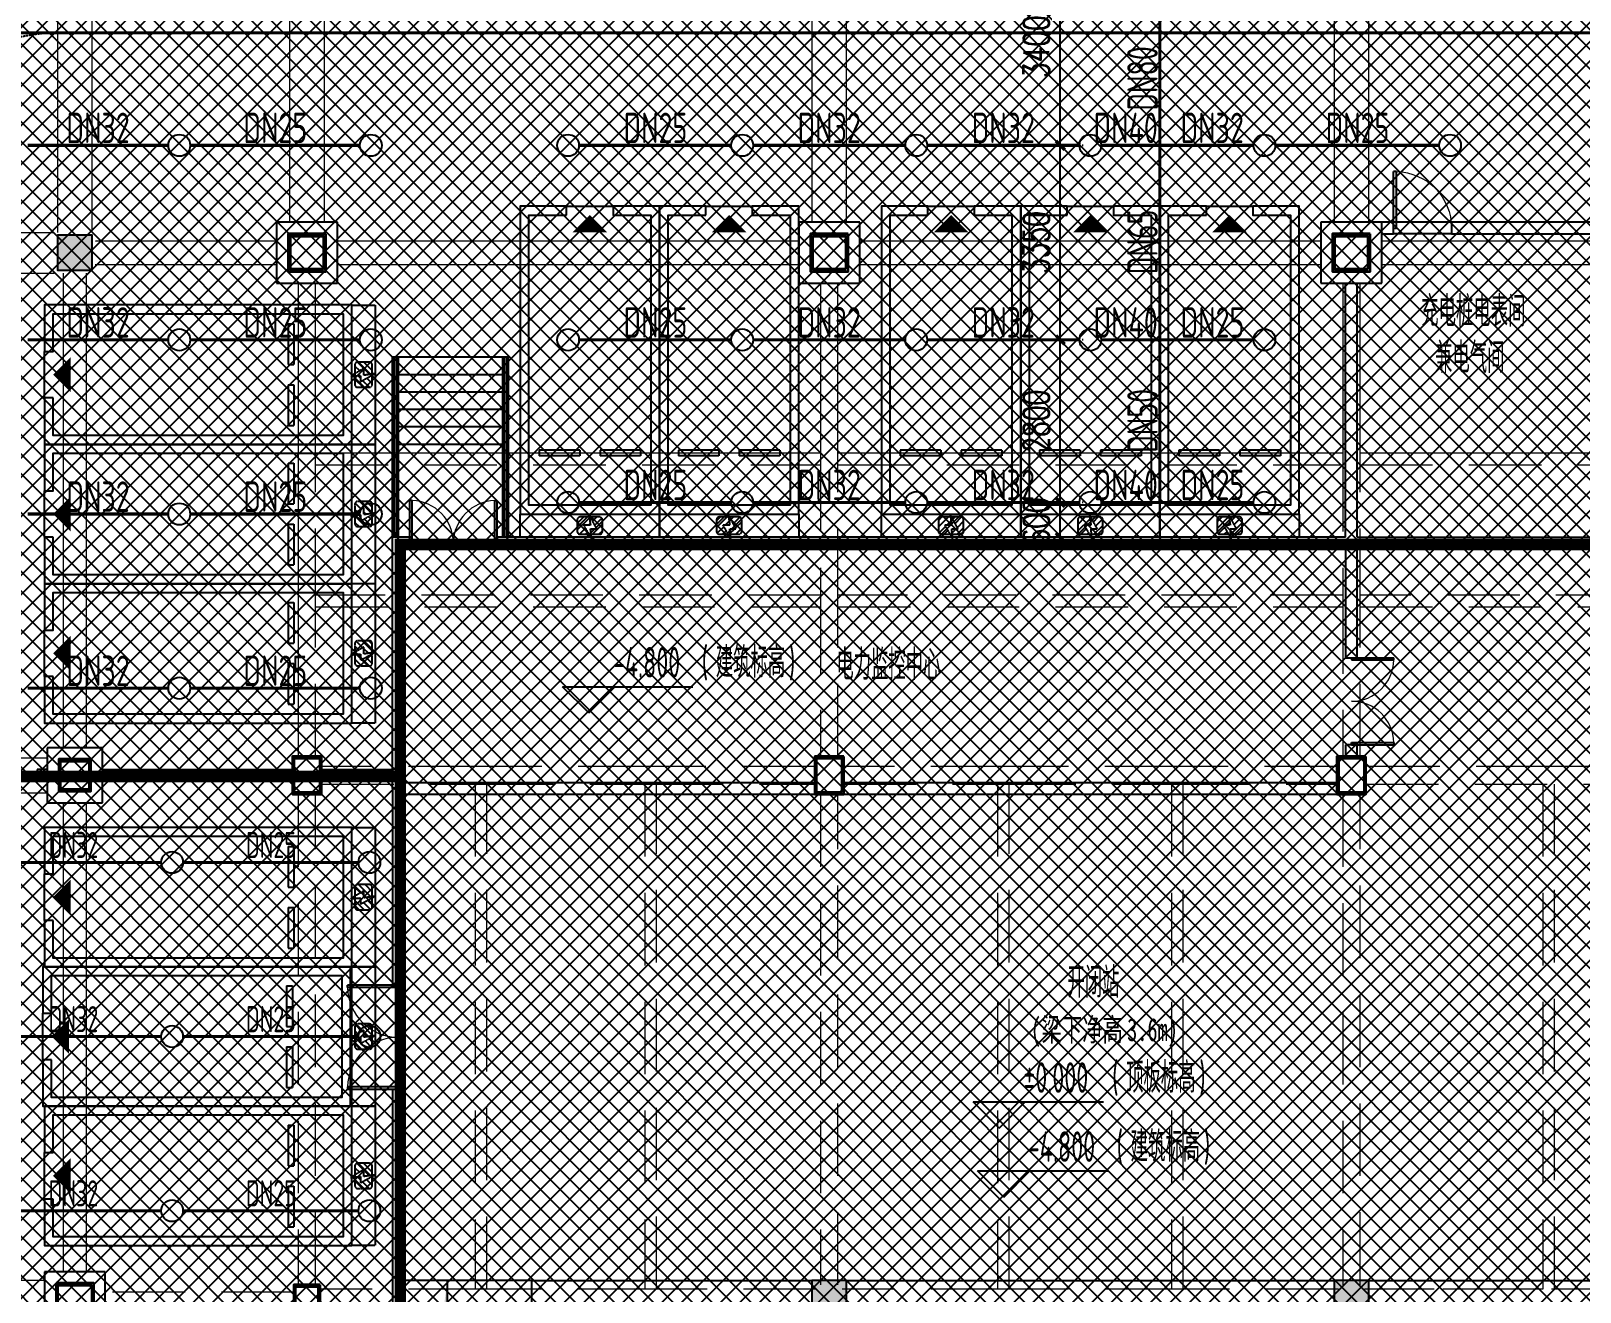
# Model space of a CAD drawing. Extents: x 6824721 to 16538177, y 2478193 to 6665639.
# Drawn here: x 8730508 to 8757203, y 2918801 to 2940521 of the extents above; entities that cross this region are included whole.
import ezdxf

# ---------------------------------------------------------------- set-up
doc = ezdxf.new("R2010")
doc.units = 0
doc.header["$LTSCALE"] = 10
for name, pattern in [('__DASH', [0.35, 0.25, -0.1]), ('CONTINOUS', [0]), ('DASH', [0.35, 0.25, -0.1]), ('短虚线', [187.5, 125, -62.5])]:
    doc.linetypes.add(name, pattern=pattern)
for name, color, linetype in [('0-wo', 8, 'Continuous'), ('00-停车位', 67, 'Continuous'), ('A-PUB_HATCH', 8, 'Continuous'), ('car', 252, 'Continuous'), ('PUB_HATCH', 8, 'Continuous'), ('S-梁-实线', 4, 'CONTINOUS'), ('S-梁-虚线', 4, 'DASH'), ('W-EQUIP_喷头', 7, 'Continuous'), ('W-PIPE-喷淋中', 6, 'Continuous'), ('W-TEXT_喷淋', 7, 'Continuous'), ('W-TWT_DIM', 3, 'Continuous'), ('WALL', 9, 'Continuous')]:
    doc.layers.add(name, color=color, linetype=linetype)
doc.layers.add('钢梁', color=141, linetype='Continuous', lineweight=18)
doc.styles.add('8B2_02', font='tssdeng.shx', dxfattribs={"width": 0.7, "bigfont": 'TSSDCHN.shx'})
doc.styles.add('_TCH_DIM_T3', font='SIMPLEX', dxfattribs={"width": 0.705882, "bigfont": 'GBCBIG'})
doc.styles.add('_TWT_PIPEDN', font='TSSDENG', dxfattribs={"width": 0.8, "height": 3.5, "bigfont": 'TSSDCHN'})
doc.styles.add('黑体', font='simhei.ttf', dxfattribs={"width": 0.65})
doc.dimstyles.new('_TWT_ARCH&&150', dxfattribs={"dimtxt": 446.25, "dimasz": 150, "dimexe": 375, "dimexo": 450, "dimgap": 189.375, "dimtad": 1, "dimdec": 0, "dimzin": 0, "dimdsep": 46, "dimtxsty": '_TCH_DIM_T3', "dimblk": 'ARCHTICK', "dimcen": 0.09, "dimclrt": 7, "dimazin": 2, "dimtfac": 1, "dimtdec": 0, "dimtix": 1, "dimtmove": 2, "dimatfit": 3, "dimfxl": 0, "dimtolj": 1, "dimtzin": 0, "dimarcsym": 0})

# ---------------------------------------------------------------- blocks, each defined once
blk = doc.blocks.new('车位2400x5300')
at = {"layer": '00-停车位', "color": 251}
for p, q in [((-875, -1000), (-175, -1000)), ((-875, -1100), (-875, -1000)), ((-175, -1100), (-175, -1000)), ((175, -1000), (875, -1000)), ((175, -1100), (175, -1000)), ((875, -1100), (875, -1000)), ((-875, -1100), (-175, -1100)), ((175, -1100), (875, -1100)), ((400, -5300), (-400, -5300))]:
    blk.add_line(p, q, dxfattribs=at)
blk.add_lwpolyline([(400, -5150), (400, -5300), (1200, -5300), (1200, 0), (-1200, 0), (-1200, -5300), (-400, -5300), (-400, -5150), (-1050, -5150), (-1050, -150), (1050, -150), (1050, -5150), (400, -5150)], dxfattribs=at)
blk.add_lwpolyline([(0, -5150, 0, 600, 0), (0, -4850, 600, 600, 0)], format="xyseb", dxfattribs=at)
blk = doc.blocks.new('A$C2EF10B80')
at = {"layer": 'A-PUB_HATCH'}
h = blk.add_hatch(dxfattribs=at)
h.set_pattern_fill('ANSI31', color=256, scale=50, angle=-16.4434)
h.set_pattern_definition([(45, (6188.46, 7099.97), (-56.1266, 56.1266), [])])
h.paths.add_polyline_path([(-983, -100, 0.414214), (-1033, -50), (-1184, -50), (-1091, -207), (-1210, -207), (-1204, -250), (-983, -250)])
h.paths.add_polyline_path([(-983, -250), (-1204, -250), (-1190, -350), (-1033, -350, 0.414213), (-983, -300)])
h.paths.add_polyline_path([(-1262, -250), (-1417, -250), (-1417, -300, 0.414215), (-1367, -350), (-1207, -350)])
h.paths.add_polyline_path([(-1221, -50), (-1367, -50, 0.414214), (-1417, -100), (-1417, -250), (-1262, -250), (-1320, -146), (-1212, -146)])
at = {"layer": 'car', "linetype": 'DASH', "ltscale": 0.5}
blk.add_line((-1367, -350), (-1033, -350), dxfattribs=at)
at = {"layer": 'car', "linetype": 'DASH'}
blk.add_lwpolyline([(-2400, 0), (0, 0), (0, -400), (-2400, -400)], close=True, dxfattribs=at)
at = {"layer": 'car', "linetype": 'DASH', "ltscale": 0.5}
blk.add_lwpolyline([(-1320, -146), (-1185, -390), (-1210, -207), (-1091, -207), (-1227, 23), (-1212, -146)], close=True, dxfattribs=at)
for points in [[(-1367, -50, 0.414214), (-1417, -100), (-1417, -300)], [(-1033, -350, 0.414214), (-983, -300), (-983, -100, 0.414214), (-1033, -50), (-1367, -50)]]:
    blk.add_lwpolyline(points, format="xyb", dxfattribs=at)
at = {"layer": 'car', "linetype": 'DASH'}
blk.add_arc((-1367, -300), 50, 180, 270, dxfattribs=at)
blk = doc.blocks.new('A$C77CA03F4')
at = {"rotation": 16.44344089606073}
for p in [(6792, 2422), (4490, 1742), (2189, 1063)]:
    blk.add_blockref('A$C2EF10B80', p, dxfattribs=at)
blk = doc.blocks.new('_FZH')
blk.add_lwpolyline([(-0.5, -0.5), (0.5, -0.5), (0.5, 0.5), (-0.5, 0.5)], close=True)
at = {"layer": 'PUB_HATCH'}
blk.add_solid([(-0.5, -0.5), (0.5, -0.5), (-0.5, 0.5), (0.5, 0.5)], dxfattribs=at)
blk = doc.blocks.new('$DorLib2D$00000213')
at = {"color": 0, "linetype": 'DASH', "const_width": 0.02}
blk.add_lwpolyline([(0.5, 0), (-0.5, 0)], dxfattribs=at)
blk = doc.blocks.new('$DorLib2D$00000001')
for p, q in [((0.45, 0.975), (0.5, 0.975)), ((0.45, 0), (0.45, 0.975)), ((0.5, 0), (0.5, 0.975)), ((0.5, 0), (0.45, 0))]:
    blk.add_line(p, q)
at = {"lineweight": 13}
blk.add_arc((0.475, 0), 0.975, 91.4693, 180, dxfattribs=at)
blk = doc.blocks.new('$DorLib2D$00000002')
for p, q in [((-0.5, 0), (-0.5, 0.4875)), ((-0.475, 0.4875), (-0.5, 0.4875)), ((-0.475, 0), (-0.475, 0.4875)), ((0.475, 0), (0.475, 0.4875)), ((0.475, 0.4875), (0.5, 0.4875)), ((0.5, 0), (0.5, 0.4875)), ((-0.5, 0), (-0.475, 0)), ((0.5, 0), (0.475, 0))]:
    blk.add_line(p, q)
at = {"lineweight": 13}
for centre, start, end in [((-0.4875, 0), 0, 88.53072), ((0.4875, 0), 91.46928, 180)]:
    blk.add_arc(centre, 0.4875, start, end, dxfattribs=at)
blk = doc.blocks.new('jkytk')
at = {"layer": 'WALL', "color": 1, "const_width": 200}
for points in [[(8509914, 2927380), (8466214, 2927327), (8466214, 2940327), (8455039, 2940327), (8455039, 2940323), (8450939, 2940323), (8450939, 2940323), (8448239, 2940323), (8448239, 2940323), (8431489, 2940323), (8431489, 2936327), (8419189, 2936327), (8419189, 2936327), (8414589, 2936327), (8414589, 2936327), (8397664, 2936327), (8397664, 2958073), (8406689, 2958073), (8406689, 3040302)], [(8431489, 2940323), (8431489, 2912202), (8425539, 2912202), (8425539, 2900852), (8425489, 2900852), (8425489, 2894552), (8430039, 2894552), (8430039, 2891202)], [(8463239, 2891152), (8463239, 2900452), (8461422, 2900452), (8461422, 2902957), (8466214, 2902957), (8466214, 2940327), (8431489, 2940323)], [(8461089, 2801002), (8461089, 2837102), (8454814, 2837102), (8454814, 2833302), (8430814, 2833302), (8430814, 2846002), (8425589, 2846002), (8425389, 2846002), (8425389, 2873302), (8430939, 2873302), (8430939, 2882202), (8429789, 2882202), (8429789, 2891202), (8430039, 2891202), (8430039, 2894552), (8426089, 2894552), (8425489, 2894552), (8425489, 2900852), (8425539, 2900852), (8425539, 2912202), (8431489, 2912202), (8431489, 2936327), (8397664, 2936327)]]:
    blk.add_lwpolyline(points, dxfattribs=at)
blk = doc.blocks.new('LIANGMOBAN')
at = {"layer": 'S-梁-实线', "lineweight": 18}
for p, q in [((1861991, 214203), (1861991, 222378)), ((1862141, 222528), (1865266, 222528)), ((1866316, 222528), (1874266, 222528)), ((1875316, 222528), (1883266, 222528)), ((1884316, 222528), (1890066, 222528))]:
    blk.add_line(p, q, dxfattribs=at)
at = {"layer": 'S-梁-虚线', "color": 8, "lineweight": 18}
for p, q in [((1861491, 229878), (1861491, 223078)), ((1862091, 223078), (1862091, 229878)), ((1865491, 229878), (1865491, 223253)), ((1866091, 223253), (1866091, 229878)), ((1874491, 229878), (1874491, 223253)), ((1875091, 223253), (1875091, 229878)), ((1883491, 229878), (1883491, 223253)), ((1884091, 223253), (1884091, 229878)), ((1857616, 223078), (1861441, 223078)), ((1865266, 222928), (1862141, 222928)), ((1874266, 222928), (1866316, 222928)), ((1883266, 222928), (1875316, 222928)), ((1890066, 222928), (1884316, 222928)), ((1857616, 222378), (1861441, 222378)), ((1861591, 222378), (1861591, 214203)), ((1857616, 214028), (1861316, 214028)), ((1853591, 213428), (1861316, 213428)), ((1861591, 213253), (1861591, 205178)), ((1861991, 205178), (1861991, 213253)), ((1861266, 205028), (1853591, 205028))]:
    blk.add_line(p, q, dxfattribs=at)
at = {"layer": '钢梁', "color": 8, "lineweight": 18}
for p, q in [((1865641, 222203), (1865641, 219178)), ((1865941, 219179), (1865941, 222203)), ((1874641, 222203), (1874641, 219179)), ((1874941, 219179), (1874941, 222203)), ((1883641, 222203), (1883641, 219179)), ((1883941, 219179), (1883941, 222203)), ((1865641, 219178), (1865641, 216728)), ((1874641, 219278), (1865941, 219278)), ((1883641, 219278), (1874941, 219278)), ((1890441, 219278), (1883941, 219278)), ((1865641, 216728), (1865641, 214053)), ((1865541, 213828), (1862266, 213828))]:
    blk.add_line(p, q, dxfattribs=at)
at = {"layer": '钢梁', "color": 8, "linetype": '短虚线', "lineweight": 18}
for p, q in [((1865941, 216728), (1865941, 219178)), ((1874641, 219178), (1874641, 216728)), ((1874941, 216728), (1874941, 219178)), ((1883641, 219178), (1883641, 216728)), ((1883941, 216728), (1883941, 219178)), ((1865941, 219078), (1874641, 219078)), ((1874941, 219078), (1883641, 219078)), ((1883941, 219078), (1890441, 219078)), ((1874641, 216828), (1865941, 216828)), ((1883641, 216828), (1874941, 216828)), ((1890441, 216828), (1883941, 216828)), ((1865941, 214053), (1865941, 216728)), ((1865941, 216628), (1874641, 216628)), ((1874641, 216728), (1874641, 214053)), ((1874941, 214053), (1874941, 216728)), ((1874941, 216628), (1883641, 216628)), ((1883641, 216728), (1883641, 214053)), ((1883941, 214053), (1883941, 216728)), ((1883941, 216628), (1890441, 216628)), ((1868791, 213878), (1866041, 213878)), ((1871716, 213878), (1868791, 213878)), ((1874541, 213878), (1871716, 213878)), ((1877791, 213878), (1875041, 213878)), ((1880791, 213878), (1877791, 213878)), ((1883541, 213878), (1880791, 213878)), ((1887191, 213878), (1884041, 213878)), ((1890341, 213878), (1887191, 213878)), ((1862266, 213628), (1865541, 213628)), ((1866041, 213578), (1868791, 213578)), ((1868691, 213578), (1868691, 204878)), ((1868791, 213578), (1871716, 213578)), ((1868891, 204878), (1868891, 213578)), ((1871616, 213578), (1871616, 204878)), ((1871716, 213578), (1874541, 213578)), ((1871816, 204878), (1871816, 213578)), ((1875041, 213578), (1877791, 213578)), ((1877691, 213578), (1877691, 204878)), ((1877791, 213578), (1880791, 213578)), ((1877891, 204878), (1877891, 213578)), ((1880691, 213578), (1880691, 204878)), ((1880791, 213578), (1883541, 213578)), ((1880891, 204878), (1880891, 213578)), ((1884041, 213578), (1887091, 213578)), ((1884041, 213578), (1890341, 213578)), ((1887091, 213578), (1887091, 204878)), ((1887291, 204878), (1887291, 213578)), ((1865641, 213403), (1865641, 204953)), ((1865941, 204953), (1865941, 213403)), ((1874641, 213403), (1874641, 204953)), ((1874941, 204953), (1874941, 213403)), ((1883641, 213403), (1883641, 204953)), ((1883941, 204953), (1883941, 213403)), ((1865566, 204828), (1862316, 204828)), ((1868791, 204878), (1866016, 204878)), ((1871716, 204878), (1868791, 204878)), ((1874566, 204878), (1871716, 204878)), ((1877791, 204878), (1875016, 204878)), ((1880791, 204878), (1877791, 204878)), ((1883566, 204878), (1880791, 204878)), ((1887091, 204878), (1884016, 204878)), ((1890366, 204878), (1884016, 204878))]:
    blk.add_line(p, q, dxfattribs=at)
blk = doc.blocks.new('_ArchTick')
at = {"color": 0, "linetype": 'ByBlock', "const_width": 0.4}
blk.add_lwpolyline([(-0.5, -0.5), (0.5, 0.5)], dxfattribs=at)
blk = doc.blocks.new('*D605')
at = {"layer": 'Defpoints', "color": 0, "transparency": 16777216}
for p in [(8748190, 2941951), (8748247, 2941951), (8748190, 2938551)]:
    blk.add_point(p, dxfattribs=at)
at = {"layer": 'W-TWT_DIM', "color": 0, "lineweight": -2, "transparency": 16777216}
for p, q in [((8748247, 2938551), (8748247, 2941951)), ((8748640, 2941951), (8748622, 2941951)), ((8748640, 2938551), (8748622, 2938551))]:
    blk.add_line(p, q, dxfattribs=at)
at = {"layer": 'W-TWT_DIM', "color": 0, "lineweight": -2, "transparency": 16777216, "xscale": 150, "yscale": 150, "zscale": 150}
for p, rotation in [((8748247, 2941951), 90), ((8748247, 2938551), 270)]:
    blk.add_blockref('_ArchTick', p, dxfattribs=dict(at, rotation=rotation))
at = {"layer": 'W-TWT_DIM', "color": 7, "transparency": 16777216, "insert": (8747834, 2940251), "char_height": 446.2, "attachment_point": 5, "rotation": 90, "style": '_TCH_DIM_T3'}
blk.add_mtext('\\A1;3400', dxfattribs=at)
blk = doc.blocks.new('*D606')
at = {"layer": 'Defpoints', "color": 0, "transparency": 16777216}
for p in [(8748190, 2938551), (8748247, 2938551), (8748190, 2935201)]:
    blk.add_point(p, dxfattribs=at)
at = {"layer": 'W-TWT_DIM', "color": 0, "lineweight": -2, "transparency": 16777216}
for p, q in [((8748247, 2935201), (8748247, 2938551)), ((8748640, 2938551), (8748622, 2938551)), ((8748640, 2935201), (8748622, 2935201))]:
    blk.add_line(p, q, dxfattribs=at)
at = {"layer": 'W-TWT_DIM', "color": 0, "lineweight": -2, "transparency": 16777216, "xscale": 150, "yscale": 150, "zscale": 150}
for p, rotation in [((8748247, 2938551), 90), ((8748247, 2935201), 270)]:
    blk.add_blockref('_ArchTick', p, dxfattribs=dict(at, rotation=rotation))
at = {"layer": 'W-TWT_DIM', "color": 7, "transparency": 16777216, "insert": (8747834, 2936876), "char_height": 446.2, "attachment_point": 5, "rotation": 90, "style": '_TCH_DIM_T3'}
blk.add_mtext('\\A1;3350', dxfattribs=at)
blk = doc.blocks.new('*D607')
at = {"layer": 'Defpoints', "color": 0, "transparency": 16777216}
for p in [(8748190, 2935201), (8748247, 2935201), (8748190, 2932401)]:
    blk.add_point(p, dxfattribs=at)
at = {"layer": 'W-TWT_DIM', "color": 0, "lineweight": -2, "transparency": 16777216}
for p, q in [((8748247, 2932401), (8748247, 2935201)), ((8748640, 2935201), (8748622, 2935201)), ((8748640, 2932401), (8748622, 2932401))]:
    blk.add_line(p, q, dxfattribs=at)
at = {"layer": 'W-TWT_DIM', "color": 0, "lineweight": -2, "transparency": 16777216, "xscale": 150, "yscale": 150, "zscale": 150}
for p, rotation in [((8748247, 2935201), 90), ((8748247, 2932401), 270)]:
    blk.add_blockref('_ArchTick', p, dxfattribs=dict(at, rotation=rotation))
at = {"layer": 'W-TWT_DIM', "color": 7, "transparency": 16777216, "insert": (8747834, 2933801), "char_height": 446.2, "attachment_point": 5, "rotation": 90, "style": '_TCH_DIM_T3'}
blk.add_mtext('\\A1;2800', dxfattribs=at)
blk = doc.blocks.new('*D608')
at = {"layer": 'Defpoints', "color": 0, "transparency": 16777216}
for p in [(8748190, 2932401), (8748247, 2932401), (8748190, 2931801)]:
    blk.add_point(p, dxfattribs=at)
at = {"layer": 'W-TWT_DIM', "color": 0, "lineweight": -2, "transparency": 16777216}
for p, q in [((8748247, 2931801), (8748247, 2932401)), ((8748640, 2932401), (8748622, 2932401)), ((8748640, 2931801), (8748622, 2931801))]:
    blk.add_line(p, q, dxfattribs=at)
at = {"layer": 'W-TWT_DIM', "color": 0, "lineweight": -2, "transparency": 16777216, "xscale": 150, "yscale": 150, "zscale": 150}
for p, rotation in [((8748247, 2932401), 90), ((8748247, 2931801), 270)]:
    blk.add_blockref('_ArchTick', p, dxfattribs=dict(at, rotation=rotation))
at = {"layer": 'W-TWT_DIM', "color": 7, "transparency": 16777216, "insert": (8747834, 2932083), "char_height": 446.2, "attachment_point": 5, "rotation": 90, "style": '_TCH_DIM_T3'}
blk.add_mtext('\\A1;600', dxfattribs=at)
blk = doc.blocks.new('$TwtSys$00000125')
blk.add_circle((0, 0, 0), 1)

msp = doc.modelspace()

# ---------------------------------------------------------------- hatches: boundary and pattern name
h = msp.add_hatch()
h.set_pattern_fill('ANSI37', color=8, scale=150)
h.set_pattern_definition([(45, (8303016.86, 2710265.2), (-168.3798, 168.3798), []), (135, (8303016.86, 2710265.2), (-168.3798, -168.3798), [])])
h.paths.add_polyline_path([(8824414.1, 2949451.5), (8824414.1, 2935151.5), (8842714.1, 2935151.5), (8842714.1, 2879526.5), (8827964.1, 2879526.5), (8827964.1, 2881476.5), (8830839.1, 2881476.5), (8830939.1, 2886876.5), (8804334.6, 2886876.5), (8804142.3, 2820149.7), (8833564.1, 2820152.3), (8833564.1, 2817714.5), (8841204.8, 2810768), (8839163.9, 2808501.4), (8843102.6, 2804955), (8820829.2, 2780217.9), (8820829.2, 2770055.4), (8785124.6, 2730401.5), (8708264.1, 2730401.5), (8708264.1, 2736351.5), (8695014.1, 2750701.5), (8695014.1, 2775001.5), (8703014.1, 2775002.8), (8703014.1, 2949451.5), (8712039.3, 2949451.5)])
at = {"layer": '0-wo'}
msp.add_hatch(color=8, dxfattribs=at).paths.add_polyline_path([(8737684.1, 2919001.5), (8737684.1, 2918551.5), (8737624.1, 2918551.5)])

# ---------------------------------------------------------------- linework, layer by layer
at = {"layer": '0-wo', "color": 8}
for p, q in [((8735789.1, 2937226.5), (8734739.1, 2937226.5)), ((8734739.1, 2937226.5), (8734739.1, 2936176.5)), ((8735789.1, 2936176.5), (8735789.1, 2937226.5)), ((8744789.1, 2937226.5), (8743739.1, 2937226.5)), ((8743739.1, 2937226.5), (8743739.1, 2936176.5)), ((8744789.1, 2936176.5), (8744789.1, 2937226.5)), ((8753789.1, 2937226.5), (8752739.1, 2937226.5)), ((8752739.1, 2937226.5), (8752739.1, 2936176.5)), ((8753789.1, 2937226.5), (8752739.1, 2937226.5)), ((8752739.1, 2937226.5), (8752739.1, 2936176.5)), ((8753789.1, 2936176.5), (8753789.1, 2937226.5)), ((8753989.1, 2937226.5), (8753789.1, 2937226.5)), ((8753789.1, 2936176.5), (8753789.1, 2937226.5)), ((8753789.1, 2937026.5), (8753989.1, 2937026.5)), ((8754989.1, 2937226.5), (8753989.1, 2937226.5)), ((8753989.1, 2937026.5), (8753989.1, 2937226.5)), ((8754989.1, 2937026.5), (8753989.1, 2937026.5)), ((8758039.1, 2937226.5), (8754989.1, 2937226.5)), ((8754989.1, 2937226.5), (8754989.1, 2937026.5)), ((8754989.1, 2937026.5), (8757939.1, 2937026.5)), ((8734739.1, 2936176.5), (8735789.1, 2936176.5)), ((8743739.1, 2936176.5), (8744789.1, 2936176.5)), ((8752739.1, 2936176.5), (8753789.1, 2936176.5)), ((8752739.1, 2936176.5), (8753789.1, 2936176.5)), ((8753164.1, 2931801.5), (8753164.1, 2936176.5)), ((8753364.1, 2931801.5), (8753364.1, 2936176.5)), ((8737039.1, 2931801.5), (8736739.1, 2931801.5)), ((8736739.1, 2927801.5), (8736739.1, 2931801.5)), ((8737039.1, 2931601.5), (8737039.1, 2931801.5)), ((8753164.1, 2931801.5), (8738539.1, 2931801.5)), ((8738539.1, 2931801.5), (8738539.1, 2931601.5)), ((8753364.1, 2931801.5), (8757939.1, 2931801.5)), ((8736939.1, 2931601.5), (8737039.1, 2931601.5)), ((8736939.1, 2927701.5), (8736939.1, 2931601.5)), ((8738539.1, 2931601.5), (8753164.1, 2931601.5)), ((8753164.1, 2931601.5), (8753164.1, 2929726.5)), ((8753364.1, 2929726.5), (8753364.1, 2931601.5)), ((8753364.1, 2931601.5), (8758039.1, 2931601.5)), ((8753164.1, 2929726.5), (8753364.1, 2929726.5)), ((8740120.3, 2928777.2), (8739670.3, 2929227.2)), ((8739670.3, 2929227.2), (8741916.2, 2929227.2)), ((8740120.3, 2928777.2), (8740570.3, 2929227.2)), ((8753364.1, 2928226.5), (8753164.1, 2928226.5)), ((8753164.1, 2928226.5), (8753164.1, 2928026.5)), ((8753364.1, 2928026.5), (8753364.1, 2928226.5)), ((8731739.1, 2928176.5), (8730789.1, 2928176.5)), ((8730789.1, 2928176.5), (8730789.1, 2927226.5)), ((8731739.1, 2928176.5), (8730789.1, 2928176.5)), ((8730789.1, 2928176.5), (8730789.1, 2927226.5)), ((8731739.1, 2927226.5), (8731739.1, 2928176.5)), ((8731739.1, 2927226.5), (8731739.1, 2928176.5)), ((8735514.1, 2928026.5), (8735014.1, 2928026.5)), ((8735014.1, 2928026.5), (8735014.1, 2927376.5)), ((8735514.1, 2927376.5), (8735514.1, 2928026.5)), ((8744514.1, 2928026.5), (8744014.1, 2928026.5)), ((8744014.1, 2928026.5), (8744014.1, 2927376.5)), ((8744514.1, 2927376.5), (8744514.1, 2928026.5)), ((8753514.1, 2928026.5), (8753014.1, 2928026.5)), ((8753014.1, 2928026.5), (8753014.1, 2927376.5)), ((8753514.1, 2927376.5), (8753514.1, 2928026.5)), ((8730789.1, 2927801.5), (8730614.1, 2927801.5)), ((8730614.1, 2927801.5), (8730614.1, 2927601.5)), ((8731739.1, 2927801.5), (8735014.1, 2927801.5)), ((8735514.1, 2927801.5), (8736739.1, 2927801.5)), ((8736939.1, 2927576.5), (8736939.1, 2927701.5)), ((8730614.1, 2927601.5), (8730789.1, 2927601.5)), ((8731739.1, 2927601.5), (8735014.1, 2927601.5)), ((8735514.1, 2927601.5), (8736739.1, 2927601.5)), ((8736739.1, 2927476.5), (8736739.1, 2927601.5)), ((8736739.1, 2927476.5), (8736739.1, 2924089)), ((8736939.1, 2927576.5), (8744014.1, 2927576.5)), ((8744514.1, 2927576.5), (8753014.1, 2927576.5)), ((8730789.1, 2927226.5), (8731739.1, 2927226.5)), ((8730789.1, 2927226.5), (8731739.1, 2927226.5)), ((8735014.1, 2927376.5), (8735514.1, 2927376.5)), ((8736939.1, 2927376.5), (8744014.1, 2927376.5)), ((8736939.1, 2924089), (8736939.1, 2927376.5)), ((8744014.1, 2927376.5), (8744514.1, 2927376.5)), ((8744514.1, 2927376.5), (8753014.1, 2927376.5)), ((8753014.1, 2927376.5), (8753514.1, 2927376.5)), ((8736739.1, 2924089), (8736939.1, 2924089)), ((8736939.1, 2922289), (8736739.1, 2922289)), ((8736739.1, 2922289), (8736739.1, 2915701.5)), ((8736939.1, 2915801.5), (8736939.1, 2922289)), ((8747192.9, 2921624.8), (8746742.9, 2922074.8)), ((8746742.9, 2922074.8), (8748988.8, 2922074.8)), ((8747192.9, 2921624.8), (8747642.9, 2922074.8)), ((8747270.6, 2920435.6), (8746820.6, 2920885.6)), ((8746820.6, 2920885.6), (8749066.5, 2920885.6)), ((8747270.6, 2920435.6), (8747720.6, 2920885.6)), ((8731789.1, 2919151.5), (8730739.1, 2919151.5)), ((8730739.1, 2919151.5), (8730739.1, 2918251.5)), ((8731789.1, 2918251.5), (8731789.1, 2919151.5)), ((8735489.1, 2918926.5), (8735039.1, 2918926.5)), ((8735039.1, 2918926.5), (8735039.1, 2918476.5)), ((8735489.1, 2918476.5), (8735489.1, 2918926.5)), ((8739139.1, 2919001.5), (8743964.1, 2919001.5)), ((8739139.1, 2915801.5), (8739139.1, 2919001.5)), ((8744564.1, 2919001.5), (8752964.1, 2919001.5)), ((8753564.1, 2919001.5), (8757639.1, 2919001.5))]:
    msp.add_line(p, q, dxfattribs=at)
at = {"layer": '0-wo', "color": 8, "linetype": '__DASH', "ltscale": 1.5}
for points in [[(8880089.1, 2937489), (8880089.1, 2892651.5, 0.4142136), (8883089.1, 2889651.5), (8894639.1, 2889651.5, 0.4142136), (8897639.1, 2892651.5), (8897639.1, 2937489, 0.4142136), (8894639.1, 2940489), (8714789.1, 2940489, 0.4142136), (8711789.1, 2937489), (8711789.1, 2879751.5, 0.4142136), (8714789.1, 2876751.5), (8724989.1, 2876751.5)], [(8730989.1, 2940489, 0.4142136), (8727989.1, 2937489)]]:
    msp.add_lwpolyline(points, format="xyb", dxfattribs=at)
at = {"layer": '0-wo', "color": 8, "lineweight": 35}
for points in [[(8735589.1, 2937026.5), (8734939.1, 2937026.5), (8734939.1, 2936376.5), (8735589.1, 2936376.5)], [(8744589.1, 2937026.5), (8743939.1, 2937026.5), (8743939.1, 2936376.5), (8744589.1, 2936376.5)], [(8753589.1, 2937026.5), (8752939.1, 2937026.5), (8752939.1, 2936376.5), (8753589.1, 2936376.5)], [(8735549.1, 2936416.5), (8734979.1, 2936416.5), (8734979.1, 2936986.5), (8735549.1, 2936986.5)], [(8744549.1, 2936416.5), (8743979.1, 2936416.5), (8743979.1, 2936986.5), (8744549.1, 2936986.5)], [(8753549.1, 2936416.5), (8752979.1, 2936416.5), (8752979.1, 2936986.5), (8753549.1, 2936986.5)], [(8731539.1, 2927976.5), (8730989.1, 2927976.5), (8730989.1, 2927426.5), (8731539.1, 2927426.5)], [(8731509.1, 2927456.5), (8731019.1, 2927456.5), (8731019.1, 2927946.5), (8731509.1, 2927946.5)], [(8735514.1, 2928026.5), (8735014.1, 2928026.5), (8735014.1, 2927376.5), (8735514.1, 2927376.5)], [(8735484.1, 2927406.5), (8735044.1, 2927406.5), (8735044.1, 2927996.5), (8735484.1, 2927996.5)], [(8744514.1, 2928026.5), (8744014.1, 2928026.5), (8744014.1, 2927376.5), (8744514.1, 2927376.5)], [(8744484.1, 2927406.5), (8744044.1, 2927406.5), (8744044.1, 2927996.5), (8744484.1, 2927996.5)], [(8753514.1, 2928026.5), (8753014.1, 2928026.5), (8753014.1, 2927376.5), (8753514.1, 2927376.5)], [(8753484.1, 2927406.5), (8753044.1, 2927406.5), (8753044.1, 2927996.5), (8753484.1, 2927996.5)], [(8730939.1, 2918951.5), (8730939.1, 2918451.5), (8731589.1, 2918451.5), (8731589.1, 2918951.5)], [(8731559.1, 2918921.5), (8731559.1, 2918481.5), (8730969.1, 2918481.5), (8730969.1, 2918921.5)], [(8735489.1, 2918926.5), (8735039.1, 2918926.5), (8735039.1, 2918476.5), (8735489.1, 2918476.5)], [(8735459.1, 2918506.5), (8735069.1, 2918506.5), (8735069.1, 2918896.5), (8735459.1, 2918896.5)]]:
    msp.add_lwpolyline(points, close=True, dxfattribs=at)
at = {"layer": '0-wo', "color": 8}
for points in [[(8738739.1, 2934901.5), (8736739.1, 2934901.5)], [(8736739.1, 2931801.5), (8736739.1, 2931801.5), (8736739.1, 2934901.5)], [(8736769.1, 2931801.5), (8736769.1, 2934901.5)], [(8736809.1, 2931801.5), (8736809.1, 2934901.5)], [(8736839.1, 2931801.5), (8736839.1, 2931801.5), (8736839.1, 2934901.5)], [(8738639.1, 2931801.5), (8738639.1, 2931801.5), (8738639.1, 2934901.5)], [(8738669.1, 2931801.5), (8738669.1, 2934901.5)], [(8738709.1, 2931801.5), (8738709.1, 2934901.5)], [(8738739.1, 2931801.5), (8738739.1, 2931801.5), (8738739.1, 2934901.5)], [(8738639.1, 2934601.5), (8736839.1, 2934601.5)], [(8738639.1, 2934301.5), (8736839.1, 2934301.5)], [(8738639.1, 2934001.5), (8736839.1, 2934001.5)], [(8738639.1, 2933701.5), (8736839.1, 2933701.5)], [(8738639.1, 2933401.5), (8736839.1, 2933401.5)], [(8739139.1, 2919001.5), (8736939.1, 2919001.5)], [(8737684.1, 2917501.5), (8737684.1, 2919001.5)]]:
    msp.add_lwpolyline(points, dxfattribs=at)
at = {"layer": 'W-PIPE-喷淋中', "ltscale": 1.5, "const_width": 52.5}
for points in [[(8749964.1, 2940489), (8749964.1, 2941951.5)], [(8749964.1, 2940489), (8722464.1, 2940489)], [(8749964.1, 2940489), (8749964.1, 2938551.5)], [(8749964.1, 2940489), (8758755, 2940489)], [(8732876.6, 2938551.5), (8730451.6, 2938551.5)], [(8736176.6, 2938551.5), (8733251.6, 2938551.5)], [(8742576.6, 2938551.5), (8739951.6, 2938551.5)], [(8745576.6, 2938551.5), (8742951.6, 2938551.5)], [(8748576.6, 2938551.5), (8745951.6, 2938551.5)], [(8749964.1, 2938551.5), (8748951.6, 2938551.5)], [(8751576.6, 2938551.5), (8749964.1, 2938551.5)], [(8749964.1, 2938551.5), (8749964.1, 2935201.5)], [(8751951.6, 2938551.5), (8754776.6, 2938551.5)], [(8730451.6, 2935201.5), (8732876.6, 2935201.5)], [(8733251.6, 2935201.5), (8736176.6, 2935201.5)], [(8742576.6, 2935201.5), (8739951.6, 2935201.5)], [(8745576.6, 2935201.5), (8742951.6, 2935201.5)], [(8748576.6, 2935201.5), (8745951.6, 2935201.5)], [(8749964.1, 2935201.5), (8748951.6, 2935201.5)], [(8751576.6, 2935201.5), (8749964.1, 2935201.5)], [(8749964.1, 2935201.5), (8749964.1, 2932401.5)], [(8730451.6, 2932201.5), (8732876.6, 2932201.5)], [(8733251.6, 2932201.5), (8736176.6, 2932201.5)], [(8742576.6, 2932401.5), (8739951.6, 2932401.5)], [(8745576.6, 2932401.5), (8742951.6, 2932401.5)], [(8748576.6, 2932401.5), (8745951.6, 2932401.5)], [(8749964.1, 2932401.5), (8748951.6, 2932401.5)], [(8751576.6, 2932401.5), (8749964.1, 2932401.5)], [(8730451.6, 2929201.5), (8732876.6, 2929201.5)], [(8733251.6, 2929201.5), (8736176.6, 2929201.5)], [(8729726.6, 2926201.5), (8732751.6, 2926201.5)], [(8733126.6, 2926201.5), (8736151.6, 2926201.5)], [(8729726.6, 2923201.5), (8732751.6, 2923201.5)], [(8733126.6, 2923201.5), (8736151.6, 2923201.5)], [(8729726.6, 2920201.5), (8732751.6, 2920201.5)], [(8733126.6, 2920201.5), (8736151.6, 2920201.5)]]:
    msp.add_lwpolyline(points, dxfattribs=at)

# ---------------------------------------------------------------- block references
msp.add_blockref('jkytk', (305383.7, -8645.8))
at = {"layer": '0-wo', "color": 8}
for name, p, xscale, yscale, zscale, rotation in [('$DorLib2D$00000001', (8754489.1, 2937126.5), 1000, -1000, 1000, 180.000000000001), ('_FZH', (8731264.1, 2936701.5), 600, 600, 600, 90), ('$DorLib2D$00000002', (8753264.1, 2928976.5), -1500, -1500, 200, 90), ('$DorLib2D$00000002', (8736839.1, 2923189), 1800, 1800, 200, 90), ('_FZH', (8744264.1, 2918701.5), 600, 600, 600, 90), ('_FZH', (8753264.1, 2918701.5), 600, 600, 600, 90)]:
    msp.add_blockref(name, p, dxfattribs=dict(at, xscale=xscale, yscale=yscale, zscale=zscale, rotation=rotation))
for name, p, rotation in [('车位2400x5300', (8740139.1, 2932201.5), 180), ('车位2400x5300', (8742539.1, 2932201.5), 180), ('车位2400x5300', (8746364.1, 2932201.5), 180), ('车位2400x5300', (8748764.1, 2932201.5), 180), ('车位2400x5300', (8751164.1, 2932201.5), 180), ('车位2400x5300', (8736039.1, 2934601.5), 270), ('A$C77CA03F4', (8736439.1, 2928601.5), 73.55655642770577), ('车位2400x5300', (8736039.1, 2932201.5), 270), ('A$C2EF10B80', (8738939.1, 2931801.5), 179.9999973237665), ('A$C2EF10B80', (8741339.1, 2931801.5), 179.9999973237665), ('A$C2EF10B80', (8745164.1, 2931801.5), 179.9999973237665), ('A$C2EF10B80', (8747564.1, 2931801.5), 179.9999973237665), ('A$C2EF10B80', (8749964.1, 2931801.5), 179.9999973237665), ('车位2400x5300', (8736039.1, 2929801.5), 270), ('A$C77CA03F4', (8736439.1, 2919601.5), 73.55655642770577), ('车位2400x5300', (8736039.1, 2925601.5), 270), ('车位2400x5300', (8736014.1, 2923201.5), 270), ('车位2400x5300', (8736039.1, 2920801.5), 270)]:
    msp.add_blockref(name, p, dxfattribs=dict(at, rotation=rotation))
at = {"layer": '0-wo', "color": 8, "zscale": 200}
for name, p, xscale, yscale in [('$DorLib2D$00000002', (8737789.1, 2931701.5), 1500, 1500), ('$DorLib2D$00000213', (8727864.1, 2927701.5), -5500, -5500)]:
    msp.add_blockref(name, p, dxfattribs=dict(at, xscale=xscale, yscale=yscale))
at = {"layer": 'W-EQUIP_喷头', "xscale": 187.5, "yscale": 187.5, "zscale": 187.5}
for p in [(8733064.1, 2938551.5), (8736364.1, 2938551.5), (8739764.1, 2938551.5), (8742764.1, 2938551.5), (8745764.1, 2938551.5), (8748764.1, 2938551.5), (8751764.1, 2938551.5), (8754964.1, 2938551.5), (8733064.1, 2935201.5), (8736364.1, 2935201.5), (8739764.1, 2935201.5), (8742764.1, 2935201.5), (8745764.1, 2935201.5), (8748764.1, 2935201.5), (8751764.1, 2935201.5), (8739764.1, 2932401.5), (8742764.1, 2932401.5), (8745764.1, 2932401.5), (8748764.1, 2932401.5), (8751764.1, 2932401.5), (8733064.1, 2932201.5), (8736364.1, 2932201.5), (8733064.1, 2929201.5), (8736364.1, 2929201.5), (8732939.1, 2926201.5), (8736339.1, 2926201.5), (8732939.1, 2923201.5), (8736339.1, 2923201.5), (8732939.1, 2920201.5), (8736339.1, 2920201.5)]:
    msp.add_blockref('$TwtSys$00000125', p, dxfattribs=at)
at = {"layer": '钢梁', "color": 6}
msp.add_blockref('LIANGMOBAN', (6869472.7, 2713973), dxfattribs=at)

# ---------------------------------------------------------------- texts
at = {"layer": '0-wo', "color": 6, "style": '8B2_02', "width": 0.6}
for s, p in [('充电桩电表间', (8754466.8, 2935428)), ('兼电气间', (8754705, 2934630.5)), ('电力监控中心', (8744386.5, 2929342.5)), ('开闭站', (8748368.7, 2923870.7))]:
    msp.add_text(s, height=525, dxfattribs=at).set_placement(p)
at = {"layer": '0-wo', "color": 8}
for s, height, style, width, p in [('-4.800', 525, '8B2_02', 0.6, (8740538.5, 2929384.7)), ('(', 525, '8B2_02', 0.6, (8742066.2, 2929384.7)), ('建筑标高', 525, '8B2_02', 0.6, (8742308.5, 2929384.7)), (')', 525, '8B2_02', 0.6, (8743568.5, 2929384.7)), ('(', 394.3, '黑体', 0.65, (8747740.5, 2923123.6)), ('梁下净高', 394.3, '黑体', 0.65, (8747924.8, 2923123.6)), ('3.6m)', 394.3, '黑体', 0.65, (8749399.2, 2923123.6)), ('%%P0.000', 525, '8B2_02', 0.6, (8747611.1, 2922232.3)), ('(', 525, '8B2_02', 0.6, (8749138.8, 2922232.3)), ('顶板标高', 525, '8B2_02', 0.6, (8749381.1, 2922232.3)), (')', 525, '8B2_02', 0.6, (8750641.1, 2922232.3)), ('-4.800', 525, '8B2_02', 0.6, (8747688.8, 2921043.1)), ('(', 525, '8B2_02', 0.6, (8749216.5, 2921043.1)), ('建筑标高', 525, '8B2_02', 0.6, (8749458.8, 2921043.1)), (')', 525, '8B2_02', 0.6, (8750718.8, 2921043.1))]:
    msp.add_text(s, height=height, dxfattribs=dict(at, style=style, width=width)).set_placement(p)
at = {"layer": 'W-TEXT_喷淋', "style": '8B2_02', "width": 0.7}
for s, p in [('DN80', (8749926.6, 2939150.1)), ('DN65', (8749926.6, 2936332.3)), ('DN50', (8749926.6, 2933257.3))]:
    msp.add_text(s, height=525, rotation=90, dxfattribs=at).set_placement(p)
at = {"layer": 'W-TEXT_喷淋'}
for s, height, style, width, p in [('DN32', 525, '8B2_02', 0.7, (8731119.9, 2938589)), ('DN25', 525, '8B2_02', 0.7, (8734169.9, 2938589)), ('DN25', 525, '8B2_02', 0.7, (8740719.9, 2938589)), ('DN32', 525, '8B2_02', 0.7, (8743719.9, 2938589)), ('DN32', 525, '8B2_02', 0.7, (8746719.9, 2938589)), ('DN40', 525, '8B2_02', 0.7, (8748819.9, 2938589)), ('DN32', 525, '8B2_02', 0.7, (8750319.9, 2938589)), ('DN25', 525, '8B2_02', 0.7, (8752819.9, 2938589)), ('DN32', 525, '8B2_02', 0.7, (8731119.9, 2935239)), ('DN25', 525, '8B2_02', 0.7, (8734169.9, 2935239)), ('DN25', 525, '8B2_02', 0.7, (8740719.9, 2935239)), ('DN32', 525, '8B2_02', 0.7, (8743719.9, 2935239)), ('DN32', 525, '8B2_02', 0.7, (8746719.9, 2935239)), ('DN40', 525, '8B2_02', 0.7, (8748819.9, 2935239)), ('DN25', 525, '8B2_02', 0.7, (8750319.9, 2935239)), ('DN32', 525, '8B2_02', 0.7, (8731119.9, 2932239)), ('DN25', 525, '8B2_02', 0.7, (8734169.9, 2932239)), ('DN25', 525, '8B2_02', 0.7, (8740719.9, 2932439)), ('DN32', 525, '8B2_02', 0.7, (8743719.9, 2932439)), ('DN32', 525, '8B2_02', 0.7, (8746719.9, 2932439)), ('DN40', 525, '8B2_02', 0.7, (8748819.9, 2932439)), ('DN25', 525, '8B2_02', 0.7, (8750319.9, 2932439)), ('DN32', 525, '8B2_02', 0.7, (8731119.9, 2929239)), ('DN25', 525, '8B2_02', 0.7, (8734169.9, 2929239)), ('DN32', 450, '_TWT_PIPEDN', 0.64, (8730812.6, 2926276.5)), ('DN25', 450, '_TWT_PIPEDN', 0.64, (8734212.6, 2926276.5)), ('DN32', 450, '_TWT_PIPEDN', 0.64, (8730812.6, 2923276.5)), ('DN25', 450, '_TWT_PIPEDN', 0.64, (8734212.6, 2923276.5)), ('DN32', 450, '_TWT_PIPEDN', 0.64, (8730812.6, 2920276.5)), ('DN25', 450, '_TWT_PIPEDN', 0.64, (8734212.6, 2920276.5))]:
    msp.add_text(s, height=height, dxfattribs=dict(at, style=style, width=width)).set_placement(p)

# ---------------------------------------------------------------- dimensions: what is measured, and where the dimension line sits
at = {"layer": 'W-TWT_DIM'}
for p1, p2, picture, middle in [((8748189.8, 2938551.5), (8748189.8, 2941951.5), '*D605', (8747834.4, 2940251.5)), ((8748189.8, 2935201.5), (8748189.8, 2938551.5), '*D606', (8747834.4, 2936876.5)), ((8748189.8, 2932401.5), (8748189.8, 2935201.5), '*D607', (8747834.4, 2933801.5))]:
    dim = msp.add_aligned_dim(p1=p1, p2=p2, distance=-57.1, dimstyle='_TWT_ARCH&&150', dxfattribs=at)
    dim.commit()
    dim.dimension.update_dxf_attribs({"geometry": picture, "text_midpoint": middle})
dim = msp.add_linear_dim(base=(8748246.9, 2932401.5), p1=(8748189.8, 2931801.5), p2=(8748189.8, 2932401.5), angle=90, dimstyle='_TWT_ARCH&&150', dxfattribs=at)
dim.commit()
dim.dimension.update_dxf_attribs({"geometry": '*D608', "text_midpoint": (8747834.4, 2932083.3), "dimtype": 129})

doc.saveas('drawing.dxf')
